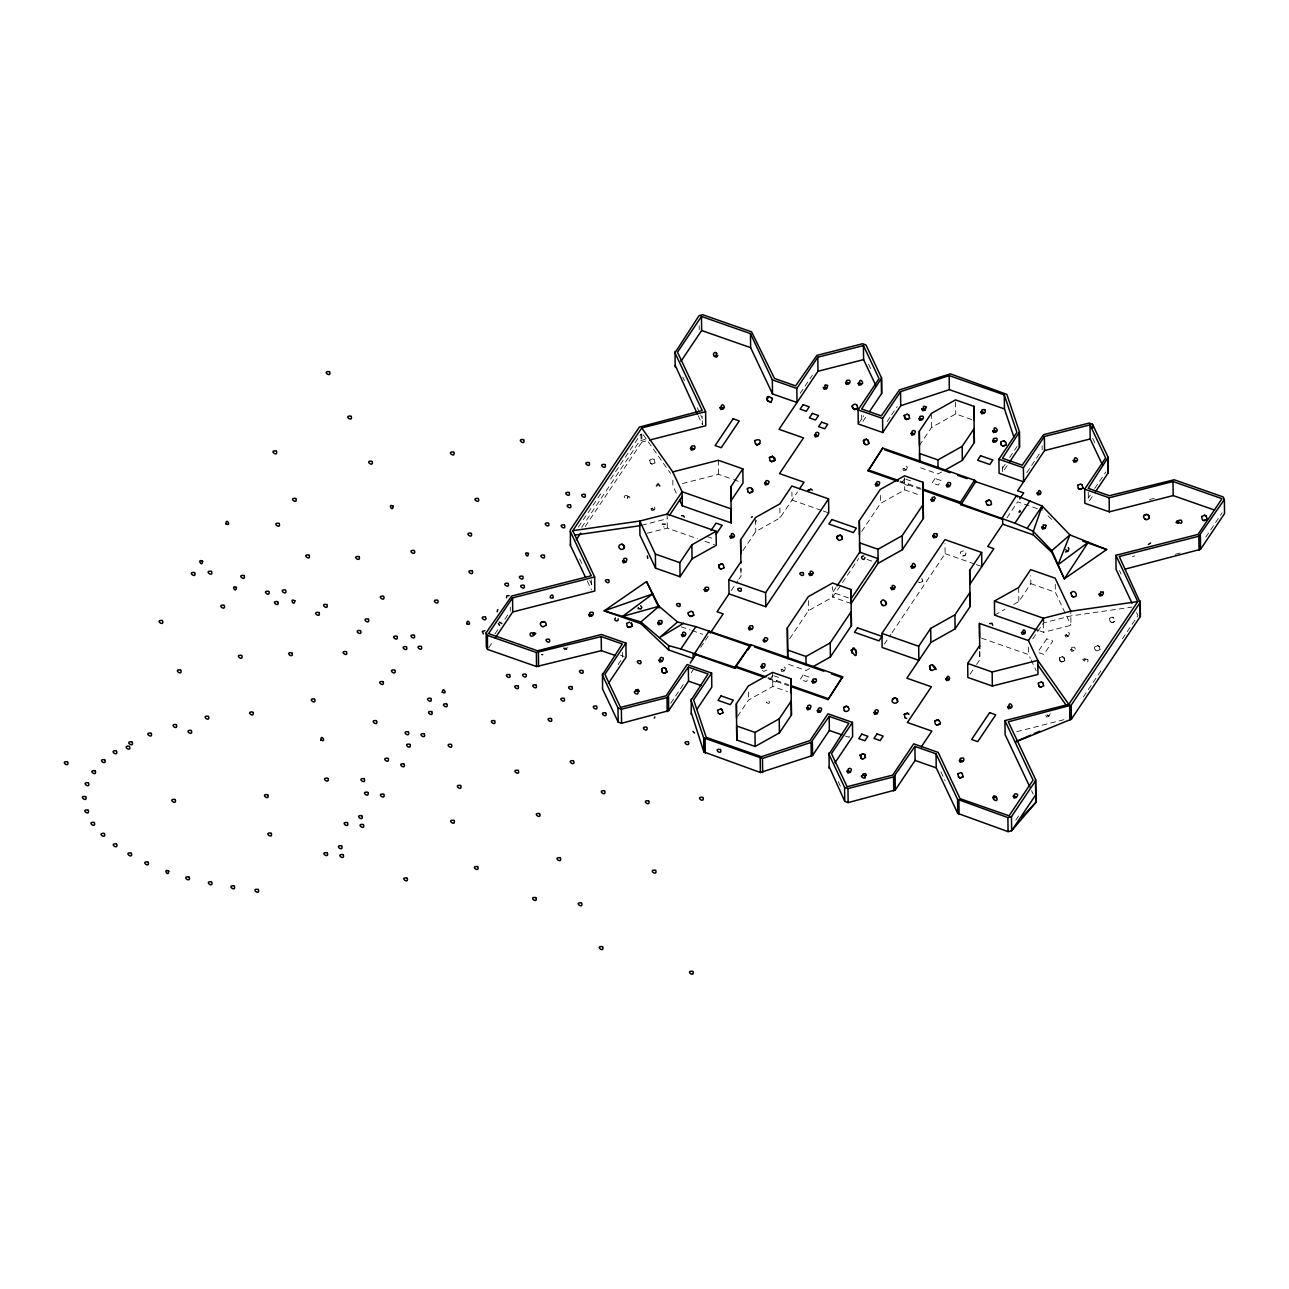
<?xml version="1.0" encoding="UTF-8"?>
<svg xmlns="http://www.w3.org/2000/svg" width="1289" height="1289" viewBox="0 0 1289 1289"><rect width="100%" height="100%" fill="white"/><g stroke="black" fill="none" stroke-linecap="round" stroke-linejoin="round"><path stroke-width="0.75" stroke-dasharray="5 3.75" d="M649.64 460.044L650.413 463.218M649.72 460.221L652.717 458.755L654.248 459.641M963.447 550.886L960.257 552.095L961.062 555.205C963.189 557.396 968.103 554.737 964.945 551.708L963.382 550.741M1064.778 660.693L1063.924 657.487L1064.617 660.677M1100.081 649.559L1099.275 646.546C1097.277 644.033 1092.218 647.126 1095.392 650.043M1109.442 618.623C1115.194 612.807 1116.451 626.148 1110.441 621.701M654.925 462.832L654.28 459.722M1094.715 646.981L1097.696 645.708L1099.227 646.45M1114.937 621.298L1111.891 622.635M1099.92 649.64L1096.955 651.009L1095.569 650.075M567.917 647.771L565.098 648.158M495.057 633.834L498.327 628.968M504.869 619.219L509.236 612.726M488.724 647.674L493.091 641.165M578.39 527.088L601.754 492.301M610.648 479.041L640.681 434.296M581.677 527.346L639.521 441.176L646.804 438.711M585.174 526.524L641.922 442.014L641.793 432.637L670.506 473.337M618.092 664.592L622.506 658.034L622.426 652.008M800.179 393.371L812.296 375.325M742.915 550.661L755.773 531.519L780.022 517.936L797.456 491.947M731.217 590.62L737.759 580.888M738.855 579.26L741.03 576.006L740.949 568.626M700.668 647.384L708.16 636.218M670.731 703.262L685.087 681.865M691.307 672.616L693.305 669.636M858.232 423.952L863.759 415.719M862.905 421.406L866.208 416.476M887.122 421.6L890.49 416.573M891.601 414.913L897.208 406.551M737.63 716.249L748.538 700.008L772.788 686.425L787.482 691.565M789.738 638.651L808.509 610.664L832.758 597.081L841.395 584.223M861.713 531.439L880.484 503.467L904.733 489.884L919.428 495.024M919.476 445.382L931.464 427.513L955.713 413.946L972.244 419.731M835.949 587.575L832.71 592.408L851.078 598.837M842.474 582.612L858.667 558.491M884.335 644.178L890.973 634.301M892.069 632.657L945.111 553.658L944.982 543.62M1002.262 468.535L1005.436 463.798M1009.674 457.498L1017.069 446.461M1007.128 465.667L1002.649 472.354L1002.552 464.314M1026.769 472.692L1041.077 451.359M1006.999 517.791L1017.714 501.84L1042.205 510.412M970.037 674.228L975.499 666.107M976.579 664.48L979.849 659.614L979.753 650.381M1013.637 604.46L1018.842 601.544L1030.829 583.675L1030.733 575.651M1088.125 498.327L1090.333 495.04M1094.764 488.45L1105.801 472M1089.479 500.728L1093.878 494.154M1032.763 638.861L1043.478 622.909L1070.837 615.933L1131.919 607.135M1085.016 658.615L1082.647 659.469L1085.934 662.369L1087.868 661.789L1087.932 659.71M1085.032 658.856C1084.291 662.868 1084.967 657.132 1088.093 659.952M1083.421 696.85L1102.337 668.685M1122.365 638.845L1137.945 615.659L1136.254 612.098M1015.78 820.142L1020.147 813.649M1205.795 537.094L1222.165 512.732M627.614 498.73L627.856 496.668L629.177 496.41L629.983 498.376L627.614 498.988M543.233 654.264L541.299 654.844M922.537 581.532L921.861 578.439M1059.332 657.873L1062.345 656.617L1063.876 657.454M1064.682 660.806L1061.604 661.885L1064.73 660.774M755.612 522.351L756.45 520.402M941.566 472.032L938.102 473.981L919.734 467.536M809.605 668.588L806.141 670.522L787.772 664.093M994.592 615.127L1004.985 609.31M654.989 462.96L652.041 464.169L650.51 463.347M962.706 556.042L965.638 554.947M766.794 670.135L763.781 671.376L762.395 670.441M641.922 442.014L645.789 441.031M682.413 483.536L718.521 474.352L731.717 478.96M654.2 509.993L651.831 510.589L651.009 508.881M641.632 525.268L667.17 518.758M647.223 533.243L667.299 528.136L697.446 538.689M906.119 470.147L903.75 470.743L902.928 469.019M1149.466 499.568L1157.071 497.635M566.87 649.237L564.501 649.833L563.68 648.109M1132.451 556.526L1134.836 555.913M1175.262 554.302L1182.899 552.353M784.211 671.037L781.827 671.633L781.021 669.909M1039.82 630.949L1043.591 632.271L1070.95 625.31L1070.788 611.244M1068.243 636.444L1065.874 637.056L1065.052 635.332M1073.882 650.784L1071.513 651.38L1070.692 649.672M1048.972 716.426L1046.587 717.038L1045.782 715.314M1016.715 731.701L1065.101 719.375M652.057 464.04L650.591 463.25M919.718 582.692L918.171 581.984M1062.329 656.746L1063.796 657.551M664.238 526.927L663.271 526.895M1112.568 617.35L1113.954 618.14M919.573 582.676L922.763 581.484L921.957 578.358M902.928 468.777L904.185 468.39C908.197 471.935 900.882 466.989 905.523 466.054C909.341 466.231 905.635 470.34 906.119 469.905M899.964 481.006L920.588 488.225M899.98 482.038L920.588 489.256M733.602 479.621L739.258 481.603M821.399 510.363L792.01 500.068L791.913 492.044M823.236 511.008L828.746 512.925M945.111 553.658L974.5 563.954M976.337 564.598L981.847 566.532M1030.829 583.675L1055.337 592.247L1070.95 625.31M867.094 559.458L872.605 561.392M1065.052 635.09L1066.309 634.687C1070.321 638.248 1063.006 633.302 1067.646 632.367C1071.465 632.545 1067.759 636.637 1068.243 636.202M1070.692 649.414L1073.882 650.542M651.009 508.623L654.2 509.751M707.033 536.53L713.155 538.673M704.97 541.316L714.396 544.619M981.493 638.119L1028.59 654.603L1030.298 658.212M851.127 603.51L832.758 597.081L832.63 586.785M1047.039 714.67L1048.972 716.185M681.156 626.76L690.163 629.918M691.951 630.547L702.763 634.333M781.021 669.668L782.262 669.265C786.403 672.536 779.12 668.475 783.293 666.993C787.257 666.622 784.018 671.295 784.211 670.779M768.018 677.563L788.626 684.781M768.018 678.578L788.642 685.796M620.412 655.15L624.182 656.472M845.503 736.1L849.08 737.356L849.032 733.344M563.68 647.868L566.87 648.979M542.331 655.231L541.992 654.28M1061.572 662.014L1060.186 661.193L1059.413 658.115M1074.655 647.223C1066.519 646.482 1076.573 653.829 1075.01 647.739M1047.2 715.363L1049.327 715.653L1050.181 713.703M652.073 508.414C658.389 512.136 652.395 501.34 652.25 508.656M627.421 495.669C619.365 494.815 629.29 502.356 627.775 496.184M766.456 702.553C772.884 706.259 766.665 695.496 766.617 702.795M1048.038 515.954L1052.42 520.095M1092.701 438.308L1095.167 443.529M1119.448 570.56L1121.124 574.121M1031.152 660.016L1036.259 670.828M868.593 364.207L871.058 369.427M1031.522 790.544L1033.23 794.153M940.906 771.805L945.111 780.699M682.767 377.065L684.475 380.674M697.252 407.711L699.814 413.124M700.652 414.929L702.36 418.538M698.139 415.557L702.392 424.564L702.296 416.524M838.237 781.633L840.702 786.854M676.322 493.171L672.906 485.953L672.826 478.461M579.679 558.991L582.193 564.324M589.766 580.34L593.133 587.462M587.236 580.952L591.425 589.846M1109.442 618.656L1110.248 621.669M1059.284 658.051L1060.09 661.08M1088.254 492.317L1088.351 500.358M1055.24 584.223L1055.337 592.247M1042.124 445.704L1042.173 449.732M1043.478 622.909L1043.591 632.271M1028.509 647.11L1028.59 654.603M1018.664 587.494L1018.842 601.544M979.753 651.59L979.849 659.614M955.568 401.894L955.713 413.946M931.303 413.463L931.464 427.513M904.588 477.832L904.733 489.884M880.387 495.427L880.484 503.467M861.697 415.01L861.793 423.05M808.396 600.626L808.509 610.664M779.893 507.898L780.022 517.936M772.61 672.375L772.788 686.425M755.628 519.467L755.773 531.519M748.442 691.967L748.538 700.008M740.933 567.982L741.03 576.006M718.36 460.286L718.521 474.352M699.202 325.666L699.25 329.678M667.122 514.069L667.299 528.136M640.971 434.167L641.052 440.177M591.313 579.808L591.409 587.832M510.267 607.087L510.315 611.099M772.659 675.355L769.662 679.819L775.785 681.962L778.782 677.498L772.659 675.355M904.604 478.799L901.607 483.262L907.73 485.405L910.727 480.942L904.604 478.799M803.144 674.985L800.147 679.448L806.269 681.607L809.266 677.128L803.144 674.985M935.105 478.445L932.092 482.908L938.231 485.051L941.228 480.588L935.105 478.445M1046.716 638.877L1037.709 652.282L1043.832 654.425L1052.839 641.02L1046.716 638.877"/><path stroke-width="1.5" d="M498.344 623.441L499.552 625.374M585.544 577.391L570.415 545.392L570.383 529.86L639.344 427.11L702.215 410.514L674.953 352.832L699.073 315.628L702.634 314.709L751.632 331.869L774.496 378.483L795.603 385.878L816.952 355.361L862.567 343.744L865.95 344.936L881.579 377.983L881.628 393.516L869.511 411.562M570.415 545.392L570.544 543.91M570.254 531.342L591.264 575.78L511.685 596.05L486.162 632.77L487.371 635.364L536.369 652.508L601.222 636.589L622.329 643.984L602.382 674.985L618.011 708.048L618.172 722.098L621.556 723.274L668.701 710.674L688.519 681.156L688.358 667.09L708.064 674.002L691.049 700.362L703.665 737.888L703.842 751.938L760.365 772.498L812.553 755.515L829.375 730.46L829.198 716.394L848.903 723.306L828.956 754.307L844.585 787.353L844.762 801.42L848.146 802.596L895.275 789.996L915.093 760.462L914.932 746.412L936.04 753.807L957.566 799.325L957.727 813.375L1008.062 831.631L1011.639 830.728L1035.857 802.451L1035.583 779.458L1008.32 721.792L1071.191 705.18L1140.153 602.43L1119.271 556.51L1198.851 536.24L1224.373 499.52L1223.164 496.926L1174.166 479.782L1109.313 495.701L1088.206 488.305L1108.153 457.305L1092.524 424.258L1089.141 423.066L1043.542 434.683L1022.193 465.2L1002.471 458.288L1019.486 431.928L1006.87 394.402L950.331 373.842L899.464 389.906L881.338 415.896L861.632 408.984L881.579 377.983M697.285 413.753L675.259 365.415M844.762 801.42L829.262 766.874M864.919 557.605C863.952 562.681 858.603 555.64 863.694 556.026M1021.307 817.742L1035.857 802.451L1035.583 779.458M1094.989 492.527L1108.202 472.837L1108.153 457.305M1016.022 741.803L1071.352 719.23L1140.33 616.48L1140.282 600.948M545.875 625.423L542.878 626.889L541.412 626.051C536.917 621.25 547.632 619.51 546.004 625.439M623.538 545.021C621.572 542.798 616.738 545.65 619.703 548.615C621.765 551.031 626.599 548.067 623.586 545.118L624.263 548.067M629.66 622.216L626.583 623.344L627.34 626.551L628.823 627.485L627.389 626.631M631.803 626.212C624.311 628.597 636.089 626.986 631.127 623.135M666.735 672.036C661.144 677.418 659.372 664.238 665.994 668.717M661.483 669.297L662.337 672.326M666.848 671.923L666.042 668.798M688.374 612.613L691.371 611.147L692.805 612.114M693.627 615.095L690.598 616.561L693.708 615.304M724.015 567.756L723.322 564.775L721.856 563.825L718.875 565.098M717.602 710.303L720.519 708.982M747.266 488.934C748.828 486.195 753.453 487.854 752.631 491.447M754.726 440.79C756.015 451.859 766.246 436.198 754.71 440.548M722.855 712.801L719.939 714.122M748.039 492.044C749.553 494.09 755.016 491.544 751.696 488.434M772.433 456.387L769.34 457.595L770.145 460.721M774.721 460.447C766.987 462.848 778.798 461.14 773.932 457.305M837.109 536.401C844.279 534.129 833.79 535.241 837.753 539.511L839.3 540.462L842.394 539.205L841.636 536.015L840.074 535.048L841.54 535.886M853.221 408.516C849.822 405.568 855.284 402.748 856.831 405.068M837.077 536.514L837.85 539.414M868.85 443.4C865.338 448.185 859.972 438.695 866.53 439.243M863.533 440.709L866.514 439.372M843.522 707.532L844.376 710.626M851.175 650.301C861.455 667.251 852.899 636.105 852.077 653.233M860.23 755.128L863.421 753.872M860.408 755.08C862.244 766.182 870.22 750.037 860.343 754.951M904.975 418.603L904.169 415.493L906.457 419.553L909.615 418.313L906.618 419.441L905.023 418.699M865.596 757.755L864.838 754.774M909.535 418.168L908.858 415.106M892.342 699.202C899.899 695.335 886.961 700.636 894.502 703.198C897.885 703.375 898.626 700.878 896.709 698.735M929.514 666.429L930.32 669.539M934.622 721.212L935.443 724.225L936.91 725.175L940.003 723.725M986.262 501.421L989.227 500.051L990.596 500.986M990.79 501.018L991.467 504.015M1039.015 686.247L1038.209 683.122L1041.399 681.929M1077.572 485.341L1078.377 488.467M1071.046 592.988C1074.317 587.832 1079.828 597.387 1073.366 596.936L1071.82 596.098M1149.192 518.259C1150.723 512.539 1140.378 513.94 1144.503 518.742C1146.42 521.223 1151.593 518.194 1148.29 515.326M1201.606 516.631L1202.428 519.693M703.842 751.938L691.42 713.107M1009.368 462.332L1019.47 447.299L1019.486 431.928M659.855 486.098L658.067 483.778L656.455 485.969M654.893 716.958L654.313 718.054M992.691 625.31L992.014 623.296L989.63 623.667M1019.873 510.508L1019.937 511.781M1148.322 544.474L1150.61 543.023M1042.189 508.962L1042.14 506.029L1033.295 531.39L1033.327 534.903L1051.824 552.401L1064.327 578.842L1106.687 549.549L1069.918 534.919L1042.14 506.029L1016.489 495.588L974.581 481.264L974.565 480.233L882.707 448.073L868.109 470.888L898.095 481.377M766.971 399.671C765.875 391.937 775.14 401.54 771.434 397.576M767.1 399.654L768.598 396.674M771.08 402.039L772.417 399.123M752.631 491.544L749.586 492.881M868.722 443.335L868.093 440.21L868.77 443.158M842.281 539.108L841.54 536.095M881.144 601.657C884.528 594.97 888.282 609.955 885.575 601.335M851.175 650.188L854.381 648.866M1006.113 444.769C1007.515 439.178 997.702 440.339 1001.505 445.172M908.777 714.025L907.408 713.188L904.298 714.412L905.007 717.635M958.581 777.138L959.999 778.008L963.109 776.8L962.271 773.561M1143.826 515.681L1146.807 514.263M553.013 597.661C553.964 590.845 546.198 599.304 552.804 597.903M647.352 555.865L647.739 558.411M1214.625 510.09L1173.167 495.588L1109.313 511.846L1084.822 503.274L1084.645 489.208L1105.64 457.949L1090.011 424.887L1044.396 436.504L1023.402 467.778L1023.579 481.828L999.088 473.256L998.911 459.206L1016.908 432.395L1004.276 394.885L949.171 375.582L900.56 391.663L900.721 405.729L882.739 432.524L858.232 423.952L858.071 409.902L879.05 378.628L863.437 345.581L817.822 357.198L796.828 388.456L797.005 402.506L772.498 393.935L772.337 379.884L750.456 333.609L701.474 316.466L677.482 352.203L705.599 411.69L641.745 427.948L572.767 530.697L594.648 576.973L512.539 597.887L488.547 633.608L537.545 650.768L601.399 634.494L625.89 643.082L626.067 657.132L608.392 683.46M495.266 637.926L512.716 611.937L512.539 597.887M680.914 361.371L701.635 330.516L701.474 316.466M576.28 539.785L580.727 533.147M572.767 530.697L639.747 521.046L667.122 514.069L682.123 491.737L672.745 471.903L641.745 427.948M669.313 515.568L682.171 496.426M638.2 608.682L640.262 608.811M625.89 643.082L604.895 674.34L620.525 707.403L666.139 695.786L687.134 664.512L711.625 673.084L711.802 687.15L696.978 709.208M680.044 576.731L679.867 562.665L691.871 544.796L716.104 531.229L716.281 545.279L692.032 558.862L680.044 576.731L655.553 568.159L639.924 535.096L639.747 521.046L655.376 554.093L655.553 568.159M679.738 500.39L682.284 505.787L731.282 522.947L730.847 486.726L742.851 468.858L718.36 460.286L672.745 471.903M711.029 530.569L716.023 523.125L722.146 525.268L716.152 534.194M817.822 357.198L817.983 371.248L779.007 429.318L803.498 437.889L779.507 473.627L803.998 482.199L799.647 488.692M740.885 563.084L740.611 539.801L755.596 517.469L779.845 503.886L791.833 486.017L828.585 498.875L828.746 512.925L765.779 606.732L729.026 593.875L728.865 579.824L740.853 561.956M695.851 626.663L677.515 621.991L659.033 606.233L646.546 581.548L604.187 610.857L640.907 621.959L668.62 645.596L680.866 648.995L695.851 626.663L749.811 644.967L750.778 645.644L747.636 650.317M729.026 593.875L717.038 611.743L723.161 613.886L710.303 633.028M709.24 630.772L694.255 654.135M690.179 663.029L696.382 653.765M618.011 708.048L621.395 709.224L667.009 697.607L688.358 667.09M711.625 673.084L693.627 699.895L706.259 737.405L761.364 756.707L809.991 740.627L827.973 713.816L852.464 722.388L852.641 736.454L834.966 762.782M765.779 606.732L765.602 592.682L828.585 498.875M882.739 432.524L882.562 418.474L900.56 391.663M646.546 581.548L659.05 607.989L659.033 606.233L622.555 616.416L652.798 593.891L604.187 610.857L640.939 623.715L668.685 649.978L693.176 658.55L693.111 653.732L734.827 668.33L750.762 644.629L842.619 676.789L828.005 699.589L790.528 686.457M868.109 470.888L882.707 448.073M790.979 678.804L791.414 715.008L779.41 732.877L755.161 746.46L736.792 740.031L736.373 703.826L748.361 685.957L772.61 672.375L790.979 678.804L791.156 692.854M787.708 658.067L787.353 627.888L808.348 596.614L832.581 583.031L850.966 589.46L851.127 603.51L878.115 563.309L902.364 549.726L923.359 518.468L922.924 482.263L904.556 475.818L880.323 489.401L859.328 520.675L859.715 553.19M919.637 460.157L919.299 431.332L931.303 413.463L955.536 399.88L973.904 406.325L974.081 420.375M837.028 585.963L859.699 552.191L859.57 542.83L877.954 549.259L902.187 535.676L923.182 504.418L922.924 482.263M851.078 598.837L878.067 558.636L859.699 552.191M736.792 740.031L736.631 725.981L755 732.41L779.233 718.827L791.237 700.958L791.414 715.008M787.611 650.043L805.979 656.472L830.213 642.889L851.207 611.614L851.385 625.664L830.39 656.939L813.069 666.639M919.653 461.526L919.556 453.486L937.925 459.915L962.174 446.348L974.162 428.48L974.339 442.53L962.335 460.399L945.03 470.098M828.005 699.589L842.619 676.789M960.933 504.74L975.918 481.377L974.565 480.233L959.967 503.032L960.933 504.74L1002.649 519.354L1002.713 524.172L987.712 546.52L993.835 548.663L969.844 584.4L969.682 570.334L981.67 552.465L944.934 539.608L881.95 633.415L882.127 647.465L918.864 660.339L918.703 646.272L930.69 628.404L954.94 614.821L969.924 592.489L970.101 606.555L955.101 628.887L930.867 642.47L906.876 678.191L931.367 686.779L907.375 722.517L931.866 731.089L921.297 746.847M703.665 737.888L762.46 758.464L811.071 742.383L829.198 716.394M852.464 722.388L831.486 753.662L847.099 786.709L892.713 775.108L913.708 743.834L938.199 752.405L960.079 798.681L1009.061 815.824L1033.053 780.103L1004.937 720.599L1068.79 704.342L1137.768 601.592L1115.887 555.317L1197.997 534.419L1221.988 498.682L1172.99 481.522L1109.136 497.796L1084.645 489.208M1044.396 436.504L1044.573 450.57L1017.585 490.771L1023.708 492.914L1019.712 498.859M1020.131 511.604L1018.874 512.007M922.473 489.917L1014.894 523.189L1029.895 500.857M1014.894 523.189L1027.156 528.361L1042.14 506.029M979.737 648.528L979.431 623.409L1028.429 640.552L1037.79 660.387L1037.967 674.437L992.353 686.054L967.862 677.482L967.685 663.432L979.688 645.563M844.585 787.353L847.969 788.546L893.583 776.929L914.932 746.412M1028.429 640.552L1043.413 618.221L1070.788 611.244L1137.768 601.592M1178.307 523.173L1178.42 521.094L1177.147 520.74L1176.051 522.625L1178.307 523.415M992.82 797.424L993.916 795.78L996.171 796.57M1035.615 794.991L1011.639 830.728L1011.462 816.662L1035.454 780.941M1125.265 569.077L1200.558 549.307L1224.55 513.57L1224.373 499.52M717.635 355.555L716.539 357.198L714.283 356.409M532.873 633.737C535.257 636.379 531.132 630.24 530.085 634.027C529.618 637.185 533.34 636.428 534.419 634.704L535.805 633.431L533.565 632.641M864.983 775.897L866.24 775.495M662.433 524.107L665.269 524.22M615.369 617.947C612.742 620.637 618.881 622.587 618.253 618.881M751.39 517.324L752.357 516.696M770.951 401.975L767.857 401.008M659.033 606.233L640.907 621.959L640.939 623.715M677.515 621.991L659.388 637.717L683.621 623.248M540.687 622.796L543.539 621.604L545.054 622.426M747.362 488.757L748.136 491.963M723.902 567.933L721.099 569.094M1000.844 442.095L1001.424 445.253L1002.89 446.203M666.8 671.988L663.803 673.116M680.866 648.995L734.827 667.299L750.762 644.629L750.778 645.644M734.827 668.33L736.164 667.428L764.28 677.273M886.252 604.428C884.302 606.958 880.629 605.25 880.983 601.737M1077.62 485.276L1080.681 484.003L1082.164 484.841M929.562 666.349C933.123 659.839 940.487 677.096 932.543 665.221M934.767 669.217L931.947 670.506M1071.03 592.747L1071.723 595.985M904.234 714.444L907.311 713.171L908.745 714.154M1201.654 516.486L1204.667 515.229M957.759 773.867L960.837 772.594L962.367 773.481M957.953 773.899L958.533 777.058M963.173 776.751L960.16 778.008M716.023 355.7L716.603 353.186M497.844 609.52L497.103 611.792M640.955 608.988L641.874 607.361L640.633 605.766M1037.935 630.289L994.592 615.127L994.431 601.061L1018.664 587.494L1030.668 569.625L1055.159 578.197L1070.788 611.244M681.623 515.664L683.492 515.745L684.25 517.098M1015.909 741.578L1030.556 735.181M1034.213 733.586L1039.691 731.185M757.046 444.737L759.994 443.513M852.319 405.584C852.045 408.661 855.187 411.046 857.588 408.259M854.784 409.419L857.717 408.339M769.436 457.482L772.514 456.403M904.266 415.38L907.214 414.156M807.849 490.448L810.878 489.224L812.344 490.062M807.977 490.529L810.894 489.224M1005.871 444.914L1002.955 446.22L1006 444.995M721.695 563.809L718.682 565.098L719.536 568.191M986.198 501.292L989.146 500.068M991.483 504.257C988.969 506.706 985.795 504.74 986.101 501.502M1082.953 488.209L1079.876 489.288L1082.824 488.128M1204.071 520.514L1206.875 519.354M1204.055 520.643L1207.003 519.419M846.583 706.275C840.46 709.627 846.003 704.358 848.033 707.017M937.071 725.175L940.019 723.967M1040.658 687.198L1043.703 685.861L1042.898 682.751M767.712 483.729C772.53 480.652 762.879 478.718 766.294 483.472M499.375 622.071L501.856 623.586M766.375 640.81C771.209 637.668 761.541 635.864 764.941 640.552M1016.376 796.892C1021.291 793.476 1011.188 792.252 1015.136 796.731M900.721 405.729L949.332 389.649L1004.453 408.935L1013.911 437.068M992.82 797.665L996.171 796.811M714.283 356.167L717.635 355.313M817.983 371.248L863.598 359.631L863.437 345.581M723.161 408.919L720.793 409.515L719.971 407.791M826.555 388.73L824.17 389.342L823.365 387.618M848.758 383.816L846.374 384.412L845.568 382.704M861.358 384.654L858.99 385.25L858.184 383.526M649.656 440.032L705.776 425.741L705.599 411.69M693.708 449.49L691.323 450.103L690.517 448.379M817.709 436.359L815.341 436.955L814.519 435.231M925.051 410.111L922.666 410.708L921.861 408.984M922.086 419.747L919.702 420.359L918.896 418.635M984.119 413.205L981.751 413.817L980.929 412.093M914.159 434.57L911.79 435.166L910.969 433.458M767.793 484.31L765.424 484.922L764.603 483.198M995.898 431.96L993.513 432.556L992.707 430.848M995.817 441.773L993.432 442.385L992.627 440.661M878.534 485.599L876.166 486.195L875.344 484.471M1044.573 450.57L1090.188 438.953L1090.011 424.887M625.761 562.246L623.393 562.842L622.571 561.134M733.119 537.61L730.734 538.222L729.928 536.498M949.558 486.452L947.189 487.049L946.368 485.341M1076.444 461.655L1074.075 462.268L1073.27 460.544M934.154 500.712L931.786 501.324L930.964 499.6M512.716 611.937L594.809 591.023L594.648 576.973M1040.255 494.315L1037.887 494.928L1037.065 493.204M591.989 615.852L589.605 616.464L588.799 614.74M532.856 633.495L533.565 632.883M707.371 590.813L705.002 591.425L704.181 589.701M935.991 537.207L933.607 537.819L932.801 536.095M812.151 574.975L809.766 575.587L808.96 573.863M660.854 624.134L658.486 624.746L657.664 623.022M1044.896 528.49L1042.511 529.086L1041.705 527.378M914.175 567.676L911.79 568.288L910.985 566.564M486.162 632.77L486.324 646.836L487.548 649.414L536.546 666.558L601.383 650.655L615.465 655.569M684.652 636.009L682.284 636.605L681.462 634.897M894.115 589.121L891.73 589.734L890.925 588.01M751.713 629.338L749.328 629.95L748.522 628.226M1065.423 551.966L1067.808 551.354M662.175 661.434L659.807 662.047L658.985 660.322M766.456 641.406L764.071 642.003L763.265 640.279M635.767 690.018L638.136 689.422L638.957 691.13M764.071 667.638L761.686 668.234L760.881 666.51M1102.272 595.421L1099.904 596.017L1099.082 594.31M815.164 682.509L812.795 683.122L811.973 681.398M1024.691 633.753L1022.306 634.365L1021.5 632.641M809.798 709.159L807.43 709.772L806.608 708.048M820.481 711.882L818.096 712.479L817.29 710.771M948.93 680.028L946.561 680.624L945.755 678.916M967.685 663.432L992.176 672.004L1037.79 660.387L1068.79 704.342M877.116 713.784L874.748 714.396L873.942 712.672M1010.834 708.096L1008.465 708.708L1007.644 706.984M850.257 772.401L847.888 772.997L847.066 771.289M863.05 774.141L865.435 773.529L866.24 775.253M962.609 761.638L960.224 762.234L959.419 760.526M1016.457 797.488L1014.089 798.084L1013.267 796.376M957.566 799.325L1007.901 817.58L1011.462 816.662M907.198 414.285L908.713 415.122M1003.648 440.935L1005.162 441.756M1079.956 489.304L1078.555 488.499M1146.147 519.564L1144.68 518.774M1204.651 515.358L1206.198 516.067M664.447 667.96L665.897 668.798L666.719 671.746M1073.286 596.952L1071.771 596.066M1040.61 687.085L1039.063 686.328L1040.561 687.198M906.65 718.472L905.104 717.764M862.599 759.028L861.084 758.27M960.112 777.895L958.71 777.09M933.752 500.18L935.363 497.989M574.797 535.096L639.811 525.735M1037.065 492.962L1038.322 492.559C1043.736 497.071 1039.224 486.017 1038.128 492.736M1099.082 594.052L1100.339 593.665C1101.096 595.647 1103.996 595.083 1103.223 592.134M1021.5 632.4L1022.741 631.997C1028.171 636.508 1023.659 625.439 1022.564 632.174M683.927 635.461C689.551 634.285 681.108 629.113 682.735 634.72M945.739 678.659L946.996 678.272C952.394 682.799 947.834 671.746 946.819 678.449M734.827 667.299L736.164 667.428L736.148 666.397L766.133 676.902M1204.748 515.358L1206.262 516.116L1207.116 519.209M866.595 439.388L867.916 440.177M756.901 444.721L755.515 443.899M721.759 563.938L723.274 564.695M622.039 544.151L623.457 545.118M895.356 697.8L896.806 698.638M719.794 714.122L718.472 713.333M860.327 384.025L861.358 384.412M1043.848 527.862L1044.88 528.248M1066.76 550.725L1067.791 551.112M913.128 567.047L914.159 567.434M1009.786 707.468L1010.834 707.854M694.545 733.054L692.999 731.395M767.89 401.201L770.87 402.136M980.929 411.852L984.119 412.963M858.168 383.284L859.425 382.881C866.224 387.409 860.134 375.163 859.247 383.075M992.707 430.607L995.559 430.752L994.576 431.203M995.898 431.718C1000.183 430.607 992.417 423.888 994.399 431.106M1073.254 460.302L1076.444 461.414M701.635 330.516L750.633 347.659L772.498 393.935M921.844 408.742L925.035 409.854M845.568 382.446L848.758 383.574M992.627 440.419L995.801 441.531M918.896 418.393L922.086 419.505M823.365 387.377L826.555 388.488M772.337 379.884L796.828 388.456M858.071 409.902L882.562 418.474M998.911 459.206L1023.402 467.778M910.969 433.201L912.225 432.814C916.237 436.359 908.922 431.412 913.563 430.478C917.381 430.655 913.659 434.764 914.159 434.329M884.592 449.764L950.219 472.725M957.711 475.351L967.088 478.638M1017.649 497.006L1016.489 495.588L1001.505 518.951M814.519 434.989L815.776 434.586C819.788 438.147 812.473 433.201 817.113 432.266C820.932 432.443 817.226 436.536 817.709 436.117M946.368 485.083L947.624 484.696C951.636 488.241 944.321 483.294 948.962 482.36C952.78 482.537 949.075 486.646 949.558 486.211M719.971 407.55L722.823 407.711L721.663 408.065M723.161 408.661C726.658 407.646 721.276 401.33 721.05 407.324M1082.808 541.187L1106.687 549.549M1041.689 527.12L1042.946 526.734C1043.703 528.716 1046.604 528.152 1045.83 525.203M868.093 469.857L898.079 480.362M922.457 488.885L959.951 502.017L960.917 503.725M1002.713 524.172L1033.327 534.903M930.964 499.359L934.154 500.47M1065.858 549.597C1066.47 552.191 1070.386 550.226 1068.307 547.583M875.344 484.229L876.601 483.826C880.661 487.339 873.298 482.44 877.938 481.506C881.757 481.683 878.051 485.776 878.534 485.357M690.517 448.137L693.708 449.249M932.801 535.853L935.991 536.965M764.603 482.956L767.793 484.068M910.985 566.322L912.225 565.919C919.009 570.463 912.886 558.218 912.048 566.097M994.431 601.061L1043.413 618.221L1043.462 621.346M890.925 587.768L894.099 588.88M667.122 514.069L716.104 531.229M729.928 536.256L732.78 536.417L731.798 536.869M733.119 537.368C737.405 536.272 729.638 529.537 731.604 536.772M808.944 573.621L812.134 574.733M655.376 554.093L679.867 562.665M728.865 579.824L765.602 592.682M881.95 633.415L918.703 646.272M622.571 560.876L623.828 560.489C627.84 564.034 620.525 559.088 625.165 558.169C628.984 558.33 625.278 562.439 625.761 562.004M704.181 589.46L707.371 590.571M1007.644 706.743L1008.9 706.34C1015.684 710.867 1009.561 698.638 1008.723 706.517M748.506 627.985L751.696 629.096M763.265 640.037L766.456 641.149M754.532 646.965L823.88 671.247M831.389 673.873L842.635 677.805M709.256 631.787L747.991 645.354M657.664 622.78L660.854 623.892M681.462 634.655L684.652 635.767M811.973 681.156L815.164 682.268M760.881 666.268L762.121 665.865C766.262 669.136 758.979 665.076 763.152 663.593C767.116 663.223 763.878 667.895 764.071 667.38M873.926 712.43L875.183 712.027C879.243 715.524 871.88 710.626 876.52 709.707C880.339 709.868 876.633 713.977 877.116 713.542M588.799 614.499L591.989 615.61M790.511 685.442L828.005 698.557M817.29 710.513L818.531 710.126C822.543 713.671 815.228 708.724 819.885 707.79C823.703 707.967 819.981 712.076 820.481 711.641M959.419 760.268L962.609 761.396M806.608 707.806L807.865 707.403C811.877 710.964 804.562 706.018 809.202 705.083C813.021 705.26 809.315 709.353 809.798 708.918M658.985 660.081L660.242 659.678C664.254 663.223 656.939 658.292 661.579 657.358C665.398 657.519 661.692 661.628 662.175 661.193M688.519 681.156L701.071 685.539M829.375 730.46L841.91 734.843M915.093 760.462L936.217 767.857L957.727 813.375M1013.267 796.119L1016.457 797.247M635.767 690.26L638.957 691.387M863.05 774.383C870.462 781.956 856.46 775.817 863.388 775.334M847.066 771.031L848.323 770.645C852.335 774.19 845.02 769.243 849.66 768.308C853.479 768.486 849.773 772.594 850.257 772.159M714.605 355.845C711.399 354.668 715.298 350.415 716.765 353.428M934.477 496.845L932.108 497.554L932.656 499.858M892.794 588.38C899.593 588.171 889.781 581.871 892.6 588.283M810.829 574.217C817.355 574.378 808.493 567.466 810.378 573.911M483.343 633.898L482.344 631.352L484.89 630.756M1027.156 528.361L1033.295 531.39L1051.808 550.645L1064.327 578.842L1088.303 542.234L1058.06 564.743L1069.918 534.919L1051.808 550.645L1051.824 552.401M1074.945 460.801C1081.439 461.704 1073.528 453.841 1074.527 460.366M509.091 595.631L506.931 595.744L506.48 597.822M1202.524 519.805L1203.894 520.627M1079.86 489.417L1078.426 488.547M853.221 408.726L854.607 409.548M987.003 504.644L988.389 505.465M864.307 443.819L865.692 444.657M772.546 456.274L774.834 460.237M1041.415 681.8L1042.72 682.719M881.966 604.783L883.271 605.701M930.368 669.636L931.802 670.489M720.922 569.222L719.488 568.352M689.244 615.643C693.095 617.818 686.457 614.821 688.245 612.581M844.295 710.722C846.019 712.946 851.433 710.094 848.081 707.097M1082.067 484.938L1083.066 487.983M930.497 669.571L929.627 666.59M939.182 720.728C935.379 718.086 941.856 721.969 940.132 723.741M1181.352 520.224C1173.183 519.515 1183.254 526.863 1181.707 520.74M996.574 797.585C988.405 796.876 998.476 804.207 996.929 798.1M984.893 409.66C976.804 408.855 986.762 416.299 985.247 410.176M996.574 438.228C988.421 437.632 998.54 444.721 996.929 438.727M926.163 407.066C919.863 403.344 925.856 414.14 925.985 406.808M922.843 416.202C914.755 415.396 924.729 422.84 923.198 416.718M1046.007 525.445L1043.22 524.832L1043.381 527.636M849.515 380.255C841.427 379.465 851.401 386.909 849.87 380.771M1103.4 592.376L1100.613 591.764L1100.516 594.342M827.667 385.701C821.367 381.979 827.361 392.774 827.506 385.443M936.749 533.662C928.66 532.856 938.634 540.3 937.103 534.162M694.481 445.946C686.409 445.092 696.35 452.632 694.819 446.461M803.047 572.558C794.926 571.913 805.013 579.115 803.401 573.073M604.944 464.427C596.888 463.557 606.813 471.113 605.298 464.926M963.366 758.077C955.31 757.223 965.252 764.764 963.721 758.593M589.041 462.493C580.985 461.639 590.91 469.18 589.395 463.009M740.885 588.316C732.829 587.462 742.754 595.002 741.239 588.831M708.144 587.268C700.072 586.398 710.013 593.955 708.483 587.768M752.47 625.793C744.414 624.939 754.339 632.48 752.824 626.309M523.543 439.565C515.471 438.711 525.413 446.252 523.882 440.081M815.937 678.965C807.865 678.095 817.806 685.651 816.291 679.464M584.868 494.315C576.811 493.461 586.753 501.002 585.222 494.831M568.965 492.398C560.908 491.528 570.85 499.085 569.319 492.897M570.399 504.805C562.278 504.16 572.364 511.362 570.753 505.32M679.674 603.59C671.617 602.72 681.543 610.277 680.028 604.09M564.34 524.913C556.268 524.059 566.209 531.6 564.679 525.429M548.437 522.98C540.365 522.126 550.306 529.666 548.776 523.495M661.628 620.589C653.555 619.735 663.497 627.276 661.966 621.089M453.615 452.004C445.543 451.15 455.484 458.691 453.954 452.52M608.585 579.744C600.529 578.89 610.454 586.431 608.94 580.259M329.42 371.619C321.251 370.91 331.321 378.241 329.775 372.118M478.219 498.408C470.05 497.699 480.12 505.03 478.557 498.924M544.103 555.043C535.95 554.334 546.004 561.666 544.457 555.543M528.554 553.626C522.222 549.92 528.2 560.731 528.377 553.368M592.747 612.307C584.69 611.453 594.632 618.994 593.101 612.823M350.979 416.073C342.81 415.364 352.88 422.711 351.317 416.589M640.504 660.806C632.448 659.952 642.373 667.493 640.859 661.321M471.097 533.13C463.025 532.26 472.966 539.817 471.452 533.63M522.593 576.151C514.52 575.297 524.462 582.837 522.931 576.666M523.882 585.174C515.745 584.513 525.831 591.732 524.236 585.673M371.893 461.188C363.836 460.334 373.762 467.875 372.247 461.704M720.325 749.392C712.269 748.522 722.211 756.079 720.68 749.892M507.979 583.24C499.842 582.596 509.928 589.798 508.333 583.756M637.539 691.081C629.467 690.227 639.408 697.784 637.878 691.597M688.229 741.691C680.109 741.03 690.179 748.248 688.584 742.19M393.322 506.287C386.99 502.581 392.968 513.393 393.145 506.029M472.145 570.705C464.024 570.044 474.094 577.263 472.499 571.204M549.195 639.199C541.138 638.329 551.064 645.886 549.549 639.698M582.66 670.409C574.588 669.555 584.529 677.096 583.015 670.924M646.611 727.109C638.538 726.255 648.48 733.795 646.965 727.624M414.204 550.419C406.051 549.71 416.105 557.041 414.559 550.935M605.621 712.769C597.564 711.915 607.49 719.455 605.975 713.284M596.485 706.034C588.428 705.18 598.354 712.72 596.839 706.549M571.817 686.57C563.744 685.7 573.686 693.256 572.155 687.069M485.405 616.867C477.284 616.206 487.355 623.425 485.76 617.367M702.747 797.295C694.61 796.65 704.696 803.853 703.085 797.81M276.2 450.892C268.048 450.183 278.102 457.514 276.555 451.392M564.002 698.203C555.865 697.542 565.952 704.761 564.356 698.702M466.666 623.586C472.966 627.308 466.972 616.513 466.827 623.828M437.567 600.11C429.511 599.256 439.436 606.797 437.922 600.626M525.767 674.099C517.711 673.229 527.636 680.785 526.121 674.598M536.015 684.862C527.942 684.008 537.884 691.548 536.353 685.377M295.729 498.376C287.592 497.731 297.678 504.934 296.067 498.891M509.574 674.534C501.518 673.68 511.443 681.22 509.928 675.049M517.952 685.716C509.896 684.862 519.838 692.419 518.307 686.231M358.954 556.461C350.721 555.962 360.92 562.939 359.293 556.977M551.289 718.472C543.217 717.602 553.158 725.159 551.644 718.972M648.576 800.759C640.44 800.098 650.526 807.317 648.931 801.275M383.494 596.163C375.437 595.309 385.363 602.849 383.848 596.678M573.412 760.736C565.355 759.882 575.297 767.422 573.766 761.251M279.02 523.27C270.948 522.399 280.889 529.956 279.359 523.769M414.14 635.01C406.003 634.365 416.089 641.568 414.494 635.525M604.509 790.785C596.436 789.915 606.378 797.472 604.847 791.285M421.213 646.272C413.141 645.418 423.082 652.959 421.551 646.788M308.941 554.963C300.869 554.109 310.81 561.65 309.296 555.478M396.851 636.138C388.779 635.284 398.72 642.824 397.189 636.653M406.325 646.643C398.269 645.789 408.21 653.33 406.68 647.159M494.525 720.615C486.469 719.761 496.41 727.302 494.879 721.131M368.203 618.929C360.147 618.076 370.088 625.616 368.557 619.445M442.208 692.112C448.508 695.834 442.514 685.039 442.385 692.37M655.473 870.172C647.32 869.463 657.374 876.81 655.827 870.687M225.768 523.688C232.068 527.394 226.074 516.615 225.929 523.93M360.404 630.563C352.332 629.709 362.273 637.249 360.759 631.078M326.745 604.412C318.689 603.558 328.614 611.115 327.1 604.928M446.687 703.875C438.631 703.021 448.556 710.561 447.041 704.39M430.735 698.284C422.679 697.43 432.621 704.986 431.09 698.799M518.13 770.258C510.057 769.404 519.999 776.945 518.484 770.774M394.676 669.974C386.539 669.217 396.577 676.644 395.03 670.489M318.899 612.388C310.826 611.534 320.768 619.074 319.237 612.903M285.449 589.959C277.377 589.105 287.318 596.646 285.787 590.475M431.702 711.544C423.63 710.69 433.571 718.231 432.041 712.06M294.939 600.851C288.607 597.161 294.585 607.957 294.762 600.61M346.306 651.557C338.217 650.752 348.191 658.196 346.66 652.073M382.897 681.543C374.777 680.898 384.847 688.1 383.252 682.058M268.66 591.264C260.604 590.41 270.545 597.951 269.014 591.78M539.511 813.504C531.439 812.634 541.38 820.191 539.849 814.004M277.634 601.592C269.578 600.738 279.504 608.279 277.989 602.108M451.311 744.269C443.207 743.463 453.212 750.923 451.649 744.784M243.975 575.442C235.919 574.588 245.861 582.129 244.33 575.957M424.162 733.715C416.089 732.861 426.031 740.402 424.5 734.231M236.515 587.591C230.183 583.885 236.161 594.696 236.354 587.333M202.711 561.392C196.379 557.686 202.357 568.497 202.534 561.134M408.259 731.798C400.186 730.944 410.128 738.484 408.597 732.297M211.364 571.204C203.195 570.495 213.249 577.826 211.702 571.72M560.183 857.717C552.111 856.863 562.052 864.403 560.538 858.232M692.709 971.278C684.652 970.408 694.578 977.964 693.063 971.777M460.527 785.372C452.471 784.518 462.397 792.058 460.882 785.887M409.805 744.156C401.733 743.302 411.674 750.843 410.144 744.671M376.372 720.632C368.316 719.778 378.241 727.318 376.726 721.147M194.558 572.509C186.486 571.655 196.427 579.196 194.897 573.025M291.83 652.717C283.757 651.863 293.699 659.404 292.168 653.233M224.044 605.153C215.875 604.444 225.946 611.776 224.383 605.669M581.42 902.864C573.363 902.01 583.289 909.551 581.774 903.38M403.924 763.845C395.868 762.991 405.793 770.532 404.279 764.361M387.973 758.254C379.917 757.4 389.858 764.957 388.327 758.77M314.484 698.96C306.428 698.106 316.353 705.647 314.838 699.476M453.873 820.271C445.817 819.417 455.742 826.974 454.227 820.787M602.495 946.625C594.422 945.772 604.364 953.312 602.833 947.141M241.575 655.311C233.518 654.441 243.444 661.998 241.929 655.811M535.773 897.515C527.717 896.661 537.658 904.217 536.127 898.03M320.671 739.805C326.971 743.527 320.977 732.732 320.832 740.063M477.575 866.53C469.454 865.886 479.54 873.104 477.929 867.046M383.623 794.088C375.566 793.234 385.492 800.775 383.977 794.604M364.126 778.653C356.054 777.799 365.995 785.339 364.481 779.168M162.35 620.476C154.181 619.767 164.251 627.099 162.688 620.992M367.719 792.171C359.583 791.414 369.637 798.777 368.074 792.671M252.757 712.011C244.701 711.157 254.642 718.698 253.111 712.527M327.76 778.185C319.704 777.315 329.63 784.872 328.115 778.685M361.79 815.663C353.734 814.809 363.659 822.35 362.145 816.179M180.573 669.893C172.517 669.039 182.458 676.58 180.927 670.409M363.24 824.444C355.184 823.59 365.109 831.131 363.595 824.96M347.337 822.527C339.281 821.673 349.206 829.214 347.692 823.043M406.953 877.922C398.897 877.068 408.822 884.608 407.308 878.437M208.302 716.201C200.246 715.347 210.188 722.887 208.657 716.716M341.569 845.793C333.497 844.939 343.438 852.48 341.907 846.309M191.191 730.364C183.119 729.51 193.06 737.05 191.529 730.879M343.019 854.575C334.947 853.721 344.888 861.261 343.357 855.09M267.661 794.636C259.605 793.782 269.53 801.323 268.015 795.152M176.206 724.563C168.15 723.709 178.075 731.25 176.561 725.079M327.116 852.657C318.979 852.013 329.066 859.215 327.454 853.173M151.071 733.07C142.918 732.361 152.972 739.693 151.425 733.586M271.061 833.032C262.988 832.178 272.93 839.719 271.399 833.548M132.01 741.803C123.857 741.094 133.911 748.426 132.364 742.319M129.335 746.218C121.279 745.364 131.22 752.905 129.69 746.718M116.316 750.794C108.147 750.085 118.217 757.416 116.671 751.31M175.014 799.406C166.958 798.552 176.883 806.092 175.368 799.921M104.667 759.672C96.594 758.818 106.536 766.359 105.021 760.188M258.122 889.329C250.066 888.475 260.007 896.016 258.477 889.845M95.064 770.709C86.991 769.855 96.933 777.396 95.402 771.225M234.115 885.849C226.042 884.995 235.984 892.536 234.453 886.365M67.495 761.767C59.423 760.913 69.364 768.453 67.834 762.282M211.509 881.821C203.453 880.967 213.394 888.508 211.863 882.337M88.329 782.777C80.272 781.924 90.198 789.464 88.683 783.293M188.935 876.874C180.879 876.021 190.804 883.561 189.29 877.39M85.59 796.505C77.533 795.651 87.459 803.192 85.944 797.021M168.811 871.235C162.478 867.545 168.456 878.341 168.65 870.993M88.023 809.959C79.87 809.25 89.924 816.582 88.377 810.475M147.977 861.922C139.905 861.068 149.846 868.609 148.316 862.438M94.129 822.382C86.073 821.528 96.014 829.069 94.484 822.898M131.124 852.964C123.067 852.11 132.993 859.65 131.478 853.479M104.183 833.355C96.063 832.71 106.149 839.912 104.538 833.87M116.429 843.828C108.308 843.167 118.395 850.386 116.783 844.327M974.581 481.264L975.934 482.408L975.918 481.377M1037.854 665.076L1066.551 705.76M638.474 608.182L638.329 607.554M766.987 399.703L767.777 401.088M1090.188 438.953L1102.514 465.039M1132.048 603.188L1116.065 569.384L1115.887 555.317M863.598 359.631L875.94 385.717M1029.814 786.934L1005.114 734.649L1004.937 720.599M618.172 722.098L602.559 689.035L602.511 673.503M856.911 405.181L857.684 408.065M863.533 440.741L864.307 443.625M896.806 698.847L897.579 701.715M855.767 649.898L856.541 652.766M860.23 755.177L861.052 758.19M718.634 565.259L719.455 568.272M722.162 709.804L722.984 712.817M692.95 612.114L693.756 615.127M717.474 710.287L718.279 713.3M631.223 623.038L632.029 626.067M1200.381 535.257L1200.558 549.307M1198.851 536.24L1199.028 550.29M1172.99 481.522L1173.167 495.588M1140.153 602.43L1140.33 616.48M1109.136 497.796L1109.313 511.846M1108.024 458.787L1108.202 472.837M1092.524 424.258L1092.573 428.27M1071.191 705.18L1071.352 719.23M1069.661 706.163L1069.822 720.213M1019.293 433.233L1019.47 447.299M1004.276 394.885L1004.453 408.935M1007.901 817.58L1008.062 831.631M992.176 672.004L992.353 686.054M981.67 552.465L981.847 566.532M979.431 623.409L979.608 637.459M962.174 446.348L962.335 460.399M958.903 800.421L959.08 814.487M954.94 614.821L955.101 628.887M949.171 375.582L949.332 389.649M937.925 459.915L938.021 467.955M936.04 753.807L936.217 767.857M930.69 628.404L930.867 642.47M923.182 504.418L923.359 518.468M919.299 431.332L919.476 445.382M902.187 535.676L902.364 549.726M895.114 775.946L895.275 789.996M893.583 776.929L893.744 790.979M881.45 379.465L881.628 393.516M877.954 549.259L878.115 563.309M859.328 520.675L859.489 534.726M847.969 788.546L848.146 802.596M830.213 642.889L830.39 656.939M829.085 752.824L829.133 768.357M812.376 741.465L812.553 755.515M811.071 742.383L811.248 756.434M805.979 656.472L806.076 664.496M787.353 627.888L787.708 658.55M779.233 718.827L779.41 732.877M762.46 758.464L762.637 772.514M760.204 758.448L760.365 772.498M750.456 333.609L750.633 347.659M755 732.41L755.161 746.46M742.851 468.858L743.028 482.924L731.024 500.793L730.847 486.726M740.611 539.801L740.772 553.851M736.373 703.826L736.551 717.876M731.282 522.947L731.105 508.881L682.123 491.737L682.284 505.787M705.083 739.161L705.26 753.211M691.871 544.796L692.032 558.862M691.242 699.057L691.21 714.412M675.082 351.365L675.13 366.898M668.62 645.596L668.685 649.978M668.524 696.624L668.701 710.674M667.009 697.607L667.17 711.657M621.395 709.224L621.556 723.274M601.222 636.589L601.383 650.655M538.399 652.588L538.576 666.639M536.369 652.508L536.546 666.558M487.371 635.364L487.548 649.414M973.904 406.325L974.339 442.53M969.682 570.334L970.101 606.555M850.966 589.46L851.385 625.664M934.622 721.099L937.812 719.907L934.734 720.986M733.135 418.78L715.153 445.575L721.276 447.718L739.258 420.923L733.135 418.78M803.128 404.665L800.131 409.129L806.253 411.272L809.25 406.808L803.128 404.665M812.376 413.415L809.379 417.878L815.502 420.021L818.499 415.557L812.376 413.415M821.625 422.164L818.628 426.627L824.751 428.77L827.747 424.307L821.625 422.164M831.872 519.548L828.875 524.011L853.366 532.583L856.379 528.119L831.872 519.548M721.05 695.899L718.054 700.362L730.299 704.648L733.296 700.185L721.05 695.899M857.507 627.824L854.51 632.287L879.001 640.859L881.998 636.395L857.507 627.824M980.591 455.742L977.594 460.221L989.839 464.507L992.836 460.028L980.591 455.742M861.761 734.118L858.764 738.597L864.887 740.74L867.884 736.277L861.761 734.118M877.019 733.94L874.006 738.42L880.129 740.563L883.142 736.083L877.019 733.94M989.614 712.672L971.616 739.483L977.739 741.626L995.736 714.815L989.614 712.672M771.676 461.671L770.194 460.801L771.628 461.671M722.066 709.691L720.696 708.853L722.114 709.723"/></g></svg>
